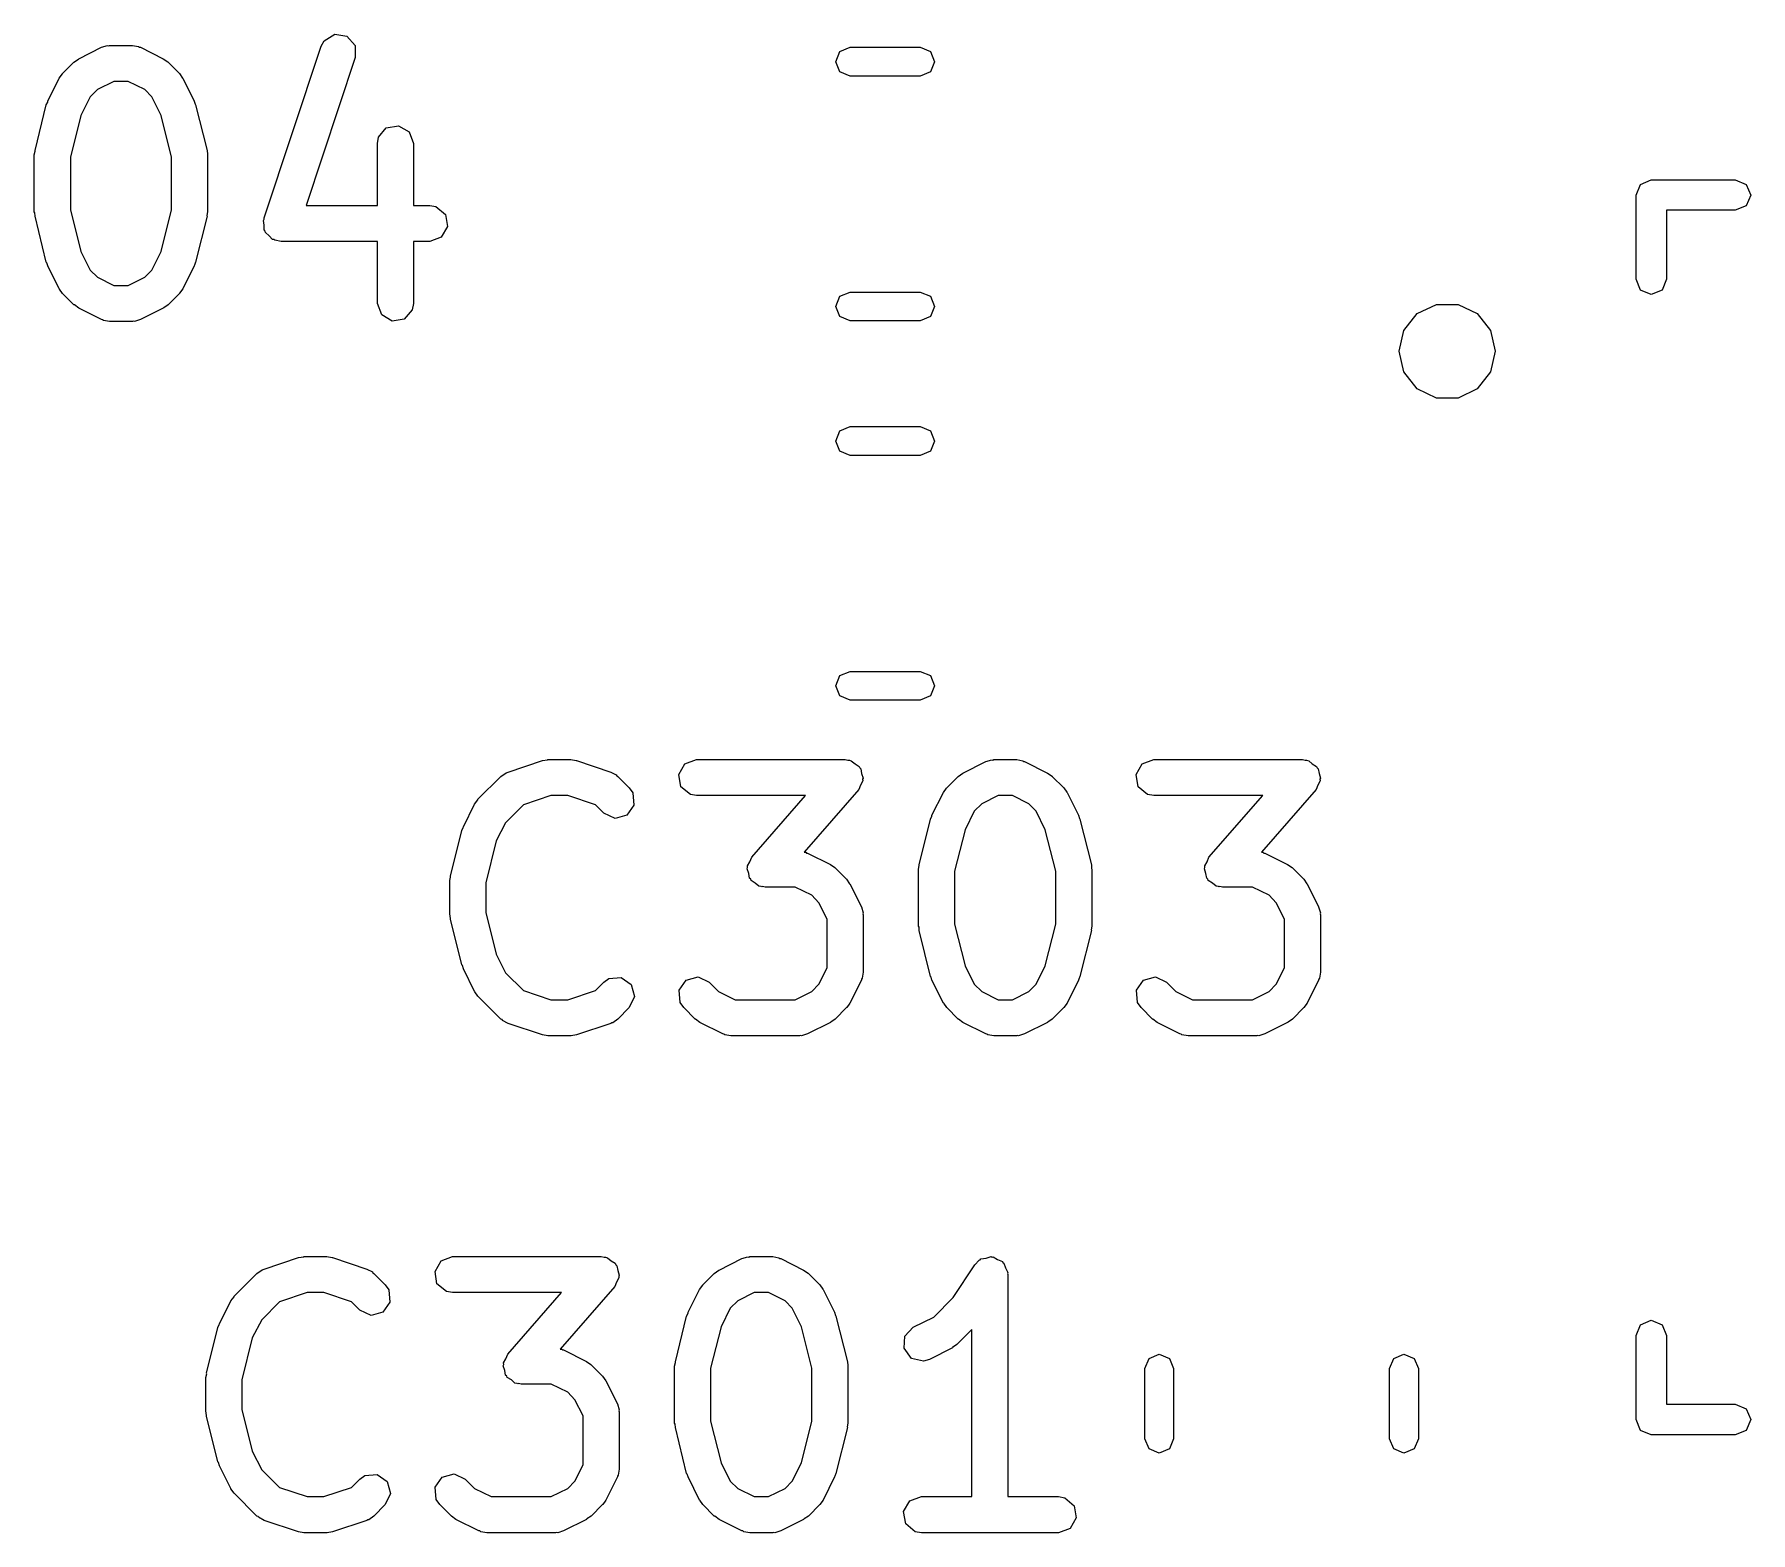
# Model space of a CAD drawing. Extents: x 106.7 to 191.3, y -141.1 to -57.8.
# Drawn here: x 144.83 to 151.98, y -130.27 to -124.03 of the extents above; entities that cross this region are included whole.
import ezdxf

# ---------------------------------------------------------------- set-up
doc = ezdxf.new("R2010")
doc.units = 0
doc.layers.add('BLACK', color=7, linetype='CONTINUOUS')

msp = doc.modelspace()

# ---------------------------------------------------------------- linework, layer by layer
at = {"layer": 'BLACK', "linetype": 'CONTINUOUS'}
for p, q in [((146.036, -124.057), (146.08, -124.03)), ((146.08, -124.03), (146.131, -124.038)), ((145.014, -124.132), (145.109, -124.084)), ((145.109, -124.084), (145.134, -124.077)), ((145.134, -124.077), (145.138, -124.078)), ((145.138, -124.078), (145.142, -124.076)), ((145.142, -124.076), (145.238, -124.076)), ((145.238, -124.076), (145.263, -124.081)), ((145.263, -124.081), (145.267, -124.084)), ((145.267, -124.084), (145.271, -124.084)), ((145.271, -124.084), (145.366, -124.132)), ((145.786, -124.794), (146.024, -124.08)), ((146.024, -124.08), (146.036, -124.057)), ((146.131, -124.038), (146.165, -124.076)), ((146.165, -124.076), (146.166, -124.127)), ((148.167, -124.144), (148.184, -124.101)), ((148.184, -124.101), (148.227, -124.084)), ((148.227, -124.084), (148.519, -124.084)), ((148.519, -124.084), (148.562, -124.101)), ((148.562, -124.101), (148.579, -124.144)), ((144.947, -124.193), (144.994, -124.146)), ((144.994, -124.146), (145.013, -124.133)), ((145.013, -124.133), (145.014, -124.132)), ((145.366, -124.132), (145.385, -124.145)), ((145.385, -124.145), (145.386, -124.146)), ((145.386, -124.146), (145.434, -124.193)), ((146.166, -124.127), (145.961, -124.743)), ((148.184, -124.186), (148.167, -124.144)), ((148.579, -124.144), (148.562, -124.186)), ((144.885, -124.308), (144.933, -124.213)), ((144.933, -124.213), (144.946, -124.195)), ((144.946, -124.195), (144.947, -124.193)), ((145.16, -124.226), (145.092, -124.26)), ((145.22, -124.226), (145.16, -124.226)), ((145.289, -124.26), (145.22, -124.226)), ((145.434, -124.193), (145.446, -124.212)), ((145.446, -124.212), (145.448, -124.213)), ((145.448, -124.213), (145.495, -124.308)), ((148.227, -124.204), (148.184, -124.186)), ((148.519, -124.204), (148.227, -124.204)), ((148.562, -124.186), (148.519, -124.204)), ((144.879, -124.324), (144.885, -124.312)), ((144.885, -124.312), (144.885, -124.308)), ((145.061, -124.291), (145.023, -124.368)), ((145.092, -124.26), (145.061, -124.291)), ((145.319, -124.291), (145.289, -124.26)), ((145.357, -124.368), (145.319, -124.291)), ((145.495, -124.308), (145.499, -124.321)), ((145.499, -124.321), (145.501, -124.324)), ((144.832, -124.514), (144.879, -124.324)), ((145.023, -124.368), (144.979, -124.541)), ((145.401, -124.541), (145.357, -124.368)), ((145.501, -124.324), (145.549, -124.514)), ((146.258, -124.485), (146.262, -124.459)), ((146.262, -124.459), (146.295, -124.42)), ((146.295, -124.42), (146.346, -124.411)), ((146.346, -124.411), (146.39, -124.436)), ((146.39, -124.436), (146.408, -124.485)), ((144.829, -124.532), (144.832, -124.517)), ((144.829, -124.77), (144.829, -124.532)), ((144.832, -124.517), (144.832, -124.514)), ((145.549, -124.514), (145.55, -124.529)), ((145.55, -124.529), (145.551, -124.532)), ((145.551, -124.532), (145.551, -124.77)), ((146.258, -124.743), (146.258, -124.485)), ((146.408, -124.485), (146.408, -124.743)), ((144.979, -124.541), (144.979, -124.761)), ((145.401, -124.761), (145.401, -124.541)), ((151.501, -124.7), (151.519, -124.655)), ((151.519, -124.655), (151.564, -124.636)), ((151.564, -124.636), (151.914, -124.636)), ((151.914, -124.636), (151.959, -124.655)), ((151.959, -124.655), (151.978, -124.7)), ((145.961, -124.743), (146.258, -124.743)), ((146.408, -124.743), (146.476, -124.743)), ((146.476, -124.743), (146.501, -124.747)), ((146.501, -124.747), (146.541, -124.78)), ((151.501, -125.05), (151.501, -124.7)), ((151.959, -124.745), (151.914, -124.763)), ((151.978, -124.7), (151.959, -124.745)), ((144.831, -124.774), (144.829, -124.77)), ((144.832, -124.788), (144.831, -124.774)), ((144.879, -124.979), (144.832, -124.788)), ((144.979, -124.761), (145.023, -124.935)), ((145.357, -124.935), (145.401, -124.761)), ((145.549, -124.788), (145.501, -124.979)), ((145.551, -124.77), (145.548, -124.785)), ((145.548, -124.785), (145.549, -124.788)), ((145.783, -124.805), (145.786, -124.8)), ((145.786, -124.825), (145.783, -124.805)), ((145.786, -124.8), (145.786, -124.794)), ((146.541, -124.78), (146.55, -124.831)), ((151.914, -124.763), (151.628, -124.763)), ((151.628, -124.763), (151.628, -125.05)), ((145.787, -124.845), (145.786, -124.825)), ((145.791, -124.85), (145.787, -124.845)), ((145.792, -124.855), (145.791, -124.85)), ((145.807, -124.869), (145.792, -124.855)), ((145.821, -124.884), (145.807, -124.869)), ((145.827, -124.885), (145.821, -124.884)), ((145.831, -124.888), (145.827, -124.885)), ((145.857, -124.893), (145.831, -124.888)), ((146.258, -124.893), (145.857, -124.893)), ((146.258, -125.151), (146.258, -124.893)), ((146.476, -124.893), (146.408, -124.893)), ((146.408, -124.893), (146.408, -125.151)), ((146.524, -124.875), (146.476, -124.893)), ((146.55, -124.831), (146.524, -124.875)), ((145.023, -124.935), (145.061, -125.012)), ((145.319, -125.012), (145.357, -124.935)), ((144.881, -124.982), (144.879, -124.979)), ((144.885, -124.994), (144.881, -124.982)), ((144.933, -125.09), (144.885, -124.994)), ((145.061, -125.012), (145.092, -125.042)), ((145.289, -125.042), (145.319, -125.012)), ((145.495, -124.994), (145.448, -125.09)), ((145.496, -124.991), (145.495, -124.994)), ((145.501, -124.979), (145.496, -124.991)), ((144.934, -125.091), (144.933, -125.09)), ((144.947, -125.109), (144.934, -125.091)), ((145.092, -125.042), (145.16, -125.076)), ((145.16, -125.076), (145.22, -125.076)), ((145.22, -125.076), (145.289, -125.042)), ((145.448, -125.09), (145.434, -125.108)), ((148.184, -125.121), (148.227, -125.104)), ((148.227, -125.104), (148.519, -125.104)), ((148.519, -125.104), (148.562, -125.121)), ((151.519, -125.095), (151.501, -125.05)), ((151.564, -125.113), (151.519, -125.095)), ((151.609, -125.095), (151.564, -125.113)), ((151.628, -125.05), (151.609, -125.095)), ((144.994, -125.157), (144.947, -125.109)), ((144.996, -125.157), (144.994, -125.157)), ((145.014, -125.171), (144.996, -125.157)), ((145.109, -125.218), (145.014, -125.171)), ((145.366, -125.171), (145.271, -125.218)), ((145.368, -125.169), (145.366, -125.171)), ((145.386, -125.157), (145.368, -125.169)), ((145.434, -125.109), (145.386, -125.157)), ((145.434, -125.108), (145.434, -125.109)), ((146.276, -125.199), (146.258, -125.151)), ((146.403, -125.177), (146.37, -125.216)), ((146.408, -125.151), (146.403, -125.177)), ((148.167, -125.164), (148.184, -125.121)), ((148.184, -125.206), (148.167, -125.164)), ((148.562, -125.121), (148.579, -125.164)), ((148.579, -125.164), (148.562, -125.206)), ((150.589, -125.193), (150.67, -125.155)), ((150.67, -125.155), (150.759, -125.155)), ((150.759, -125.155), (150.839, -125.193)), ((145.113, -125.219), (145.109, -125.218)), ((145.117, -125.222), (145.113, -125.219)), ((145.142, -125.226), (145.117, -125.222)), ((145.238, -125.226), (145.142, -125.226)), ((145.242, -125.225), (145.238, -125.226)), ((145.246, -125.226), (145.242, -125.225)), ((145.271, -125.218), (145.246, -125.226)), ((146.32, -125.225), (146.276, -125.199)), ((146.37, -125.216), (146.32, -125.225)), ((148.227, -125.224), (148.184, -125.206)), ((148.519, -125.224), (148.227, -125.224)), ((148.562, -125.206), (148.519, -125.224)), ((150.534, -125.263), (150.589, -125.193)), ((150.839, -125.193), (150.894, -125.263)), ((150.514, -125.35), (150.534, -125.263)), ((150.894, -125.263), (150.914, -125.35)), ((150.534, -125.436), (150.514, -125.35)), ((150.914, -125.35), (150.894, -125.436)), ((150.589, -125.506), (150.534, -125.436)), ((150.894, -125.436), (150.839, -125.506)), ((150.67, -125.545), (150.589, -125.506)), ((150.839, -125.506), (150.759, -125.545)), ((150.759, -125.545), (150.67, -125.545)), ((148.184, -125.681), (148.227, -125.664)), ((148.227, -125.664), (148.519, -125.664)), ((148.519, -125.664), (148.562, -125.681)), ((148.167, -125.724), (148.184, -125.681)), ((148.184, -125.766), (148.167, -125.724)), ((148.562, -125.681), (148.579, -125.724)), ((148.579, -125.724), (148.562, -125.766)), ((148.227, -125.784), (148.184, -125.766)), ((148.519, -125.784), (148.227, -125.784)), ((148.562, -125.766), (148.519, -125.784)), ((148.167, -126.744), (148.184, -126.701)), ((148.184, -126.786), (148.167, -126.744)), ((148.184, -126.701), (148.227, -126.684)), ((148.227, -126.684), (148.519, -126.684)), ((148.519, -126.684), (148.562, -126.701)), ((148.562, -126.701), (148.579, -126.744)), ((148.579, -126.744), (148.562, -126.786)), ((148.227, -126.804), (148.184, -126.786)), ((148.519, -126.804), (148.227, -126.804)), ((148.562, -126.786), (148.519, -126.804)), ((146.772, -127.121), (146.794, -127.106)), ((146.794, -127.106), (146.798, -127.105)), ((146.798, -127.105), (146.802, -127.103)), ((146.802, -127.103), (146.945, -127.055)), ((146.945, -127.055), (146.967, -127.052)), ((146.967, -127.052), (146.968, -127.051)), ((146.968, -127.051), (147.064, -127.051)), ((147.064, -127.051), (147.086, -127.055)), ((147.086, -127.055), (147.087, -127.055)), ((147.087, -127.055), (147.23, -127.103)), ((147.23, -127.103), (147.253, -127.115)), ((147.514, -127.113), (147.539, -127.069)), ((147.539, -127.069), (147.587, -127.051)), ((147.587, -127.051), (148.206, -127.051)), ((148.206, -127.051), (148.218, -127.053)), ((148.218, -127.053), (148.221, -127.053)), ((148.221, -127.053), (148.224, -127.054)), ((148.224, -127.054), (148.232, -127.056)), ((148.232, -127.056), (148.248, -127.069)), ((148.248, -127.069), (148.265, -127.079)), ((148.265, -127.079), (148.267, -127.085)), ((148.267, -127.085), (148.271, -127.089)), ((148.271, -127.089), (148.275, -127.109)), ((148.275, -127.109), (148.281, -127.128)), ((148.677, -127.121), (148.696, -127.108)), ((148.696, -127.108), (148.697, -127.107)), ((148.697, -127.107), (148.792, -127.059)), ((148.792, -127.059), (148.817, -127.052)), ((148.817, -127.052), (148.821, -127.053)), ((148.821, -127.053), (148.825, -127.051)), ((148.825, -127.051), (148.921, -127.051)), ((148.921, -127.051), (148.946, -127.056)), ((148.946, -127.056), (148.95, -127.059)), ((148.95, -127.059), (148.954, -127.059)), ((148.954, -127.059), (149.049, -127.107)), ((149.049, -127.107), (149.068, -127.12)), ((149.418, -127.113), (149.444, -127.069)), ((149.444, -127.069), (149.492, -127.051)), ((149.492, -127.051), (150.111, -127.051)), ((150.111, -127.051), (150.122, -127.053)), ((150.122, -127.053), (150.126, -127.053)), ((150.126, -127.053), (150.128, -127.054)), ((150.128, -127.054), (150.137, -127.056)), ((150.137, -127.056), (150.152, -127.069)), ((150.152, -127.069), (150.17, -127.079)), ((150.17, -127.079), (150.172, -127.085)), ((150.172, -127.085), (150.176, -127.089)), ((150.176, -127.089), (150.18, -127.109)), ((150.18, -127.109), (150.186, -127.128)), ((146.677, -127.216), (146.772, -127.121)), ((147.253, -127.115), (147.255, -127.119)), ((147.255, -127.119), (147.259, -127.121)), ((147.259, -127.121), (147.307, -127.168)), ((147.307, -127.168), (147.322, -127.19)), ((147.522, -127.164), (147.514, -127.113)), ((147.562, -127.197), (147.522, -127.164)), ((148.263, -127.176), (148.035, -127.436)), ((148.27, -127.157), (148.263, -127.176)), ((148.28, -127.139), (148.27, -127.157)), ((148.281, -127.128), (148.279, -127.133)), ((148.279, -127.133), (148.28, -127.139)), ((148.616, -127.188), (148.629, -127.17)), ((148.629, -127.17), (148.63, -127.168)), ((148.63, -127.168), (148.677, -127.121)), ((149.068, -127.12), (149.069, -127.121)), ((149.069, -127.121), (149.117, -127.168)), ((149.117, -127.168), (149.129, -127.187)), ((149.427, -127.164), (149.418, -127.113)), ((149.466, -127.197), (149.427, -127.164)), ((150.168, -127.176), (149.94, -127.436)), ((150.175, -127.157), (150.168, -127.176)), ((150.185, -127.139), (150.175, -127.157)), ((150.186, -127.128), (150.184, -127.133)), ((150.184, -127.133), (150.185, -127.139)), ((146.616, -127.331), (146.663, -127.236)), ((146.663, -127.236), (146.677, -127.218)), ((146.677, -127.218), (146.677, -127.216)), ((146.866, -127.239), (146.792, -127.314)), ((146.981, -127.201), (146.866, -127.239)), ((147.051, -127.201), (146.981, -127.201)), ((147.166, -127.239), (147.051, -127.201)), ((147.201, -127.274), (147.166, -127.239)), ((147.326, -127.241), (147.297, -127.283)), ((147.322, -127.19), (147.326, -127.241)), ((147.587, -127.201), (147.562, -127.197)), ((148.041, -127.201), (147.587, -127.201)), ((147.817, -127.458), (148.041, -127.201)), ((148.568, -127.283), (148.616, -127.188)), ((148.775, -127.235), (148.744, -127.266)), ((148.843, -127.201), (148.775, -127.235)), ((148.903, -127.201), (148.843, -127.201)), ((148.972, -127.235), (148.903, -127.201)), ((149.002, -127.266), (148.972, -127.235)), ((149.129, -127.187), (149.131, -127.188)), ((149.131, -127.188), (149.178, -127.283)), ((149.492, -127.201), (149.466, -127.197)), ((149.946, -127.201), (149.492, -127.201)), ((149.721, -127.458), (149.946, -127.201)), ((146.792, -127.314), (146.753, -127.39)), ((147.248, -127.296), (147.201, -127.274)), ((147.297, -127.283), (147.248, -127.296)), ((148.515, -127.489), (148.562, -127.299)), ((148.562, -127.299), (148.568, -127.287)), ((148.568, -127.287), (148.568, -127.283)), ((148.744, -127.266), (148.706, -127.343)), ((149.04, -127.343), (149.002, -127.266)), ((149.178, -127.283), (149.182, -127.296)), ((149.182, -127.296), (149.184, -127.299)), ((149.184, -127.299), (149.232, -127.489)), ((146.562, -127.537), (146.61, -127.346)), ((146.61, -127.346), (146.615, -127.334)), ((146.615, -127.334), (146.616, -127.331)), ((146.753, -127.39), (146.71, -127.564)), ((148.706, -127.343), (148.662, -127.516)), ((149.084, -127.516), (149.04, -127.343)), ((147.809, -127.477), (147.817, -127.458)), ((148.035, -127.436), (148.042, -127.437)), ((148.042, -127.437), (148.045, -127.44)), ((148.045, -127.44), (148.049, -127.44)), ((148.049, -127.44), (148.145, -127.488)), ((149.714, -127.477), (149.721, -127.458)), ((149.94, -127.436), (149.946, -127.437)), ((149.946, -127.437), (149.95, -127.44)), ((149.95, -127.44), (149.954, -127.44)), ((149.954, -127.44), (150.049, -127.488)), ((146.563, -127.54), (146.562, -127.537)), ((147.798, -127.506), (147.8, -127.5)), ((147.805, -127.525), (147.798, -127.506)), ((147.799, -127.494), (147.809, -127.477)), ((147.8, -127.5), (147.799, -127.494)), ((147.808, -127.545), (147.805, -127.525)), ((148.145, -127.488), (148.163, -127.501)), ((148.163, -127.501), (148.164, -127.502)), ((148.164, -127.502), (148.212, -127.549)), ((148.512, -127.507), (148.515, -127.492)), ((148.512, -127.745), (148.512, -127.507)), ((148.515, -127.492), (148.515, -127.489)), ((148.662, -127.516), (148.662, -127.736)), ((149.084, -127.736), (149.084, -127.516)), ((149.232, -127.489), (149.233, -127.504)), ((149.233, -127.504), (149.234, -127.507)), ((149.234, -127.507), (149.234, -127.745)), ((149.703, -127.506), (149.705, -127.5)), ((149.709, -127.525), (149.703, -127.506)), ((149.704, -127.494), (149.714, -127.477)), ((149.705, -127.5), (149.704, -127.494)), ((149.713, -127.545), (149.709, -127.525)), ((150.049, -127.488), (150.068, -127.501)), ((150.068, -127.501), (150.069, -127.502)), ((150.069, -127.502), (150.117, -127.549)), ((146.56, -127.555), (146.563, -127.54)), ((146.56, -127.698), (146.56, -127.555)), ((146.71, -127.564), (146.71, -127.688)), ((147.813, -127.549), (147.808, -127.545)), ((147.815, -127.554), (147.813, -127.549)), ((147.832, -127.565), (147.815, -127.554)), ((147.847, -127.578), (147.832, -127.565)), ((147.856, -127.579), (147.847, -127.578)), ((147.859, -127.581), (147.856, -127.579)), ((147.862, -127.58), (147.859, -127.581)), ((147.873, -127.582), (147.862, -127.58)), ((147.998, -127.582), (147.873, -127.582)), ((148.067, -127.616), (147.998, -127.582)), ((148.212, -127.549), (148.225, -127.568)), ((148.225, -127.568), (148.226, -127.569)), ((148.226, -127.569), (148.274, -127.664)), ((149.717, -127.549), (149.713, -127.545)), ((149.719, -127.554), (149.717, -127.549)), ((149.737, -127.565), (149.719, -127.554)), ((149.752, -127.578), (149.737, -127.565)), ((149.761, -127.579), (149.752, -127.578)), ((149.763, -127.581), (149.761, -127.579)), ((149.767, -127.58), (149.763, -127.581)), ((149.778, -127.582), (149.767, -127.58)), ((149.903, -127.582), (149.778, -127.582)), ((149.972, -127.616), (149.903, -127.582)), ((150.117, -127.549), (150.129, -127.568)), ((150.129, -127.568), (150.131, -127.569)), ((150.131, -127.569), (150.178, -127.664)), ((148.097, -127.647), (148.067, -127.616)), ((148.131, -127.715), (148.097, -127.647)), ((148.274, -127.664), (148.281, -127.689)), ((150.002, -127.647), (149.972, -127.616)), ((150.036, -127.715), (150.002, -127.647)), ((150.178, -127.664), (150.186, -127.689)), ((146.561, -127.701), (146.56, -127.698)), ((146.562, -127.716), (146.561, -127.701)), ((146.61, -127.906), (146.562, -127.716)), ((146.71, -127.688), (146.753, -127.862)), ((148.131, -127.918), (148.131, -127.715)), ((148.281, -127.689), (148.28, -127.693)), ((148.28, -127.693), (148.281, -127.698)), ((148.281, -127.698), (148.281, -127.936)), ((148.514, -127.749), (148.512, -127.745)), ((148.515, -127.763), (148.514, -127.749)), ((148.662, -127.736), (148.706, -127.91)), ((149.04, -127.91), (149.084, -127.736)), ((149.234, -127.745), (149.231, -127.76)), ((150.036, -127.918), (150.036, -127.715)), ((150.186, -127.689), (150.185, -127.693)), ((150.185, -127.693), (150.186, -127.698)), ((150.186, -127.698), (150.186, -127.936)), ((148.562, -127.954), (148.515, -127.763)), ((149.232, -127.763), (149.184, -127.954)), ((149.231, -127.76), (149.232, -127.763)), ((146.753, -127.862), (146.792, -127.939)), ((146.612, -127.909), (146.61, -127.906)), ((146.616, -127.922), (146.612, -127.909)), ((146.663, -128.017), (146.616, -127.922)), ((146.792, -127.939), (146.866, -128.013)), ((147.201, -127.978), (147.222, -127.963)), ((147.222, -127.963), (147.273, -127.959)), ((147.273, -127.959), (147.315, -127.988)), ((147.544, -127.97), (147.594, -127.956)), ((147.594, -127.956), (147.64, -127.978)), ((148.097, -127.987), (148.131, -127.918)), ((148.277, -127.961), (148.274, -127.965)), ((148.274, -127.965), (148.274, -127.969)), ((148.281, -127.936), (148.277, -127.961)), ((148.564, -127.957), (148.562, -127.954)), ((148.568, -127.969), (148.564, -127.957)), ((148.706, -127.91), (148.744, -127.987)), ((149.002, -127.987), (149.04, -127.91)), ((149.179, -127.966), (149.178, -127.969)), ((149.184, -127.954), (149.179, -127.966)), ((149.449, -127.97), (149.499, -127.956)), ((149.499, -127.956), (149.545, -127.978)), ((150.002, -127.987), (150.036, -127.918)), ((150.179, -127.965), (150.178, -127.969)), ((150.182, -127.961), (150.179, -127.965)), ((150.186, -127.936), (150.182, -127.961)), ((146.664, -128.018), (146.663, -128.017)), ((146.677, -128.036), (146.664, -128.018)), ((146.772, -128.132), (146.677, -128.036)), ((146.866, -128.013), (146.981, -128.051)), ((147.051, -128.051), (147.166, -128.013)), ((147.166, -128.013), (147.201, -127.978)), ((147.329, -128.038), (147.307, -128.084)), ((147.315, -127.988), (147.329, -128.038)), ((147.515, -128.012), (147.544, -127.97)), ((147.519, -128.063), (147.515, -128.012)), ((147.64, -127.978), (147.679, -128.017)), ((147.679, -128.017), (147.748, -128.051)), ((147.998, -128.051), (148.067, -128.017)), ((148.067, -128.017), (148.097, -127.987)), ((148.274, -127.969), (148.226, -128.065)), ((148.616, -128.065), (148.568, -127.969)), ((148.744, -127.987), (148.775, -128.017)), ((148.775, -128.017), (148.843, -128.051)), ((148.903, -128.051), (148.972, -128.017)), ((148.972, -128.017), (149.002, -127.987)), ((149.178, -127.969), (149.131, -128.065)), ((149.42, -128.012), (149.449, -127.97)), ((149.424, -128.063), (149.42, -128.012)), ((149.545, -127.978), (149.584, -128.017)), ((149.584, -128.017), (149.653, -128.051)), ((149.903, -128.051), (149.972, -128.017)), ((149.972, -128.017), (150.002, -127.987)), ((150.178, -127.969), (150.131, -128.065)), ((146.981, -128.051), (147.051, -128.051)), ((147.307, -128.084), (147.259, -128.132)), ((147.534, -128.084), (147.519, -128.063)), ((147.582, -128.132), (147.534, -128.084)), ((147.748, -128.051), (147.998, -128.051)), ((148.212, -128.084), (148.164, -128.132)), ((148.213, -128.083), (148.212, -128.084)), ((148.226, -128.065), (148.213, -128.083)), ((148.617, -128.066), (148.616, -128.065)), ((148.63, -128.084), (148.617, -128.066)), ((148.677, -128.132), (148.63, -128.084)), ((148.843, -128.051), (148.903, -128.051)), ((149.117, -128.084), (149.069, -128.132)), ((149.131, -128.065), (149.117, -128.083)), ((149.117, -128.083), (149.117, -128.084)), ((149.439, -128.084), (149.424, -128.063)), ((149.487, -128.132), (149.439, -128.084)), ((149.653, -128.051), (149.903, -128.051)), ((150.117, -128.084), (150.069, -128.132)), ((150.131, -128.065), (150.117, -128.083)), ((150.117, -128.083), (150.117, -128.084)), ((146.777, -128.134), (146.772, -128.132)), ((146.779, -128.137), (146.777, -128.134)), ((146.802, -128.15), (146.779, -128.137)), ((146.945, -128.197), (146.802, -128.15)), ((147.23, -128.15), (147.087, -128.197)), ((147.234, -128.147), (147.23, -128.15)), ((147.238, -128.147), (147.234, -128.147)), ((147.259, -128.132), (147.238, -128.147)), ((147.583, -128.132), (147.582, -128.132)), ((147.601, -128.146), (147.583, -128.132)), ((147.697, -128.193), (147.601, -128.146)), ((148.145, -128.146), (148.049, -128.193)), ((148.146, -128.144), (148.145, -128.146)), ((148.164, -128.132), (148.146, -128.144)), ((148.679, -128.132), (148.677, -128.132)), ((148.697, -128.146), (148.679, -128.132)), ((148.792, -128.193), (148.697, -128.146)), ((149.049, -128.146), (148.954, -128.193)), ((149.051, -128.144), (149.049, -128.146)), ((149.069, -128.132), (149.051, -128.144)), ((149.488, -128.132), (149.487, -128.132)), ((149.506, -128.146), (149.488, -128.132)), ((149.601, -128.193), (149.506, -128.146)), ((150.049, -128.146), (149.954, -128.193)), ((150.051, -128.144), (150.049, -128.146)), ((150.069, -128.132), (150.051, -128.144)), ((146.946, -128.197), (146.945, -128.197)), ((146.968, -128.201), (146.946, -128.197)), ((147.064, -128.201), (146.968, -128.201)), ((147.065, -128.201), (147.064, -128.201)), ((147.087, -128.197), (147.065, -128.201)), ((147.701, -128.194), (147.697, -128.193)), ((147.705, -128.197), (147.701, -128.194)), ((147.73, -128.201), (147.705, -128.197)), ((148.016, -128.201), (147.73, -128.201)), ((148.02, -128.2), (148.016, -128.201)), ((148.025, -128.201), (148.02, -128.2)), ((148.049, -128.193), (148.025, -128.201)), ((148.796, -128.194), (148.792, -128.193)), ((148.8, -128.197), (148.796, -128.194)), ((148.825, -128.201), (148.8, -128.197)), ((148.921, -128.201), (148.825, -128.201)), ((148.925, -128.2), (148.921, -128.201)), ((148.929, -128.201), (148.925, -128.2)), ((148.954, -128.193), (148.929, -128.201)), ((149.606, -128.194), (149.601, -128.193)), ((149.609, -128.197), (149.606, -128.194)), ((149.635, -128.201), (149.609, -128.197)), ((149.921, -128.201), (149.635, -128.201)), ((149.925, -128.2), (149.921, -128.201)), ((149.929, -128.201), (149.925, -128.2)), ((149.954, -128.193), (149.929, -128.201)), ((145.756, -129.191), (145.778, -129.176)), ((145.778, -129.176), (145.782, -129.175)), ((145.782, -129.175), (145.786, -129.173)), ((145.786, -129.173), (145.929, -129.125)), ((145.929, -129.125), (145.951, -129.122)), ((145.951, -129.122), (145.952, -129.121)), ((145.952, -129.121), (146.048, -129.121)), ((146.048, -129.121), (146.07, -129.125)), ((146.07, -129.125), (146.071, -129.125)), ((146.071, -129.125), (146.214, -129.173)), ((146.214, -129.173), (146.237, -129.185)), ((146.498, -129.183), (146.523, -129.139)), ((146.523, -129.139), (146.571, -129.121)), ((146.571, -129.121), (147.19, -129.121)), ((147.19, -129.121), (147.202, -129.123)), ((147.202, -129.123), (147.205, -129.123)), ((147.205, -129.123), (147.208, -129.124)), ((147.208, -129.124), (147.216, -129.126)), ((147.216, -129.126), (147.232, -129.139)), ((147.232, -129.139), (147.249, -129.149)), ((147.249, -129.149), (147.251, -129.155)), ((147.251, -129.155), (147.255, -129.159)), ((147.255, -129.159), (147.259, -129.179)), ((147.259, -129.179), (147.265, -129.198)), ((147.661, -129.191), (147.68, -129.178)), ((147.68, -129.178), (147.681, -129.177)), ((147.681, -129.177), (147.776, -129.129)), ((147.776, -129.129), (147.801, -129.122)), ((147.801, -129.122), (147.805, -129.123)), ((147.805, -129.123), (147.809, -129.121)), ((147.809, -129.121), (147.905, -129.121)), ((147.905, -129.121), (147.93, -129.126)), ((147.93, -129.126), (147.934, -129.129)), ((147.934, -129.129), (147.938, -129.129)), ((147.938, -129.129), (148.033, -129.177)), ((148.033, -129.177), (148.052, -129.19)), ((148.656, -129.291), (148.747, -129.155)), ((148.747, -129.155), (148.765, -129.136)), ((148.765, -129.136), (148.769, -129.135)), ((148.769, -129.135), (148.772, -129.131)), ((148.772, -129.131), (148.793, -129.127)), ((148.793, -129.127), (148.814, -129.121)), ((148.814, -129.121), (148.818, -129.123)), ((148.818, -129.123), (148.823, -129.122)), ((148.823, -129.122), (148.841, -129.133)), ((148.841, -129.133), (148.861, -129.142)), ((148.861, -129.142), (148.863, -129.146)), ((148.863, -129.146), (148.867, -129.148)), ((148.867, -129.148), (148.874, -129.168)), ((148.874, -129.168), (148.884, -129.188)), ((145.661, -129.286), (145.756, -129.191)), ((146.237, -129.185), (146.239, -129.189)), ((146.239, -129.189), (146.243, -129.191)), ((146.243, -129.191), (146.291, -129.238)), ((146.291, -129.238), (146.306, -129.26)), ((146.506, -129.234), (146.498, -129.183)), ((146.546, -129.267), (146.506, -129.234)), ((147.247, -129.246), (147.019, -129.506)), ((147.254, -129.227), (147.247, -129.246)), ((147.264, -129.209), (147.254, -129.227)), ((147.265, -129.198), (147.263, -129.203)), ((147.263, -129.203), (147.264, -129.209)), ((147.6, -129.258), (147.613, -129.24)), ((147.613, -129.24), (147.614, -129.238)), ((147.614, -129.238), (147.661, -129.191)), ((148.052, -129.19), (148.053, -129.191)), ((148.053, -129.191), (148.101, -129.238)), ((148.101, -129.238), (148.113, -129.257)), ((148.884, -129.188), (148.883, -129.192)), ((148.883, -129.192), (148.884, -129.196)), ((148.884, -129.196), (148.884, -130.121)), ((145.6, -129.401), (145.647, -129.306)), ((145.647, -129.306), (145.661, -129.288)), ((145.661, -129.288), (145.661, -129.286)), ((145.85, -129.309), (145.776, -129.384)), ((145.965, -129.271), (145.85, -129.309)), ((146.035, -129.271), (145.965, -129.271)), ((146.15, -129.309), (146.035, -129.271)), ((146.185, -129.344), (146.15, -129.309)), ((146.31, -129.311), (146.281, -129.353)), ((146.306, -129.26), (146.31, -129.311)), ((146.571, -129.271), (146.546, -129.267)), ((147.025, -129.271), (146.571, -129.271)), ((146.801, -129.528), (147.025, -129.271)), ((147.552, -129.353), (147.6, -129.258)), ((147.759, -129.305), (147.728, -129.336)), ((147.827, -129.271), (147.759, -129.305)), ((147.887, -129.271), (147.827, -129.271)), ((147.956, -129.305), (147.887, -129.271)), ((147.986, -129.336), (147.956, -129.305)), ((148.113, -129.257), (148.115, -129.258)), ((148.115, -129.258), (148.162, -129.353)), ((148.575, -129.373), (148.656, -129.291)), ((145.776, -129.384), (145.737, -129.46)), ((146.232, -129.366), (146.185, -129.344)), ((146.281, -129.353), (146.232, -129.366)), ((147.499, -129.559), (147.546, -129.369)), ((147.546, -129.369), (147.552, -129.357)), ((147.552, -129.357), (147.552, -129.353)), ((147.728, -129.336), (147.69, -129.413)), ((148.024, -129.413), (147.986, -129.336)), ((148.162, -129.353), (148.166, -129.366)), ((148.166, -129.366), (148.168, -129.369)), ((148.168, -129.369), (148.216, -129.559)), ((148.49, -129.415), (148.575, -129.373)), ((151.519, -129.405), (151.564, -129.386)), ((151.564, -129.386), (151.609, -129.405)), ((145.546, -129.607), (145.594, -129.416)), ((145.594, -129.416), (145.599, -129.404)), ((145.599, -129.404), (145.6, -129.401)), ((145.737, -129.46), (145.694, -129.634)), ((147.69, -129.413), (147.646, -129.586)), ((148.068, -129.586), (148.024, -129.413)), ((148.452, -129.503), (148.455, -129.452)), ((148.455, -129.452), (148.49, -129.415)), ((148.734, -129.425), (148.672, -129.487)), ((148.734, -130.121), (148.734, -129.425)), ((151.501, -129.45), (151.519, -129.405)), ((151.501, -129.8), (151.501, -129.45)), ((151.609, -129.405), (151.628, -129.45)), ((151.628, -129.45), (151.628, -129.736)), ((146.793, -129.547), (146.801, -129.528)), ((147.019, -129.506), (147.026, -129.507)), ((147.026, -129.507), (147.029, -129.51)), ((147.029, -129.51), (147.033, -129.51)), ((147.033, -129.51), (147.129, -129.558)), ((148.482, -129.545), (148.452, -129.503)), ((148.653, -129.501), (148.557, -129.549)), ((148.654, -129.5), (148.653, -129.501)), ((148.672, -129.487), (148.654, -129.5)), ((149.472, -129.545), (149.514, -129.527)), ((149.514, -129.527), (149.557, -129.545)), ((150.492, -129.545), (150.534, -129.527)), ((150.534, -129.527), (150.577, -129.545)), ((145.544, -129.625), (145.547, -129.61)), ((145.547, -129.61), (145.546, -129.607)), ((146.782, -129.576), (146.784, -129.57)), ((146.789, -129.595), (146.782, -129.576)), ((146.783, -129.564), (146.793, -129.547)), ((146.784, -129.57), (146.783, -129.564)), ((146.792, -129.615), (146.789, -129.595)), ((147.129, -129.558), (147.147, -129.571)), ((147.147, -129.571), (147.148, -129.572)), ((147.148, -129.572), (147.196, -129.619)), ((147.496, -129.577), (147.499, -129.562)), ((147.496, -129.815), (147.496, -129.577)), ((147.499, -129.562), (147.499, -129.559)), ((147.646, -129.586), (147.646, -129.806)), ((148.068, -129.806), (148.068, -129.586)), ((148.216, -129.559), (148.217, -129.574)), ((148.217, -129.574), (148.218, -129.577)), ((148.218, -129.577), (148.218, -129.815)), ((148.532, -129.556), (148.482, -129.545)), ((148.557, -129.549), (148.532, -129.556)), ((149.454, -129.587), (149.472, -129.545)), ((149.454, -129.88), (149.454, -129.587)), ((149.557, -129.545), (149.574, -129.587)), ((149.574, -129.587), (149.574, -129.88)), ((150.474, -129.587), (150.492, -129.545)), ((150.474, -129.88), (150.474, -129.587)), ((150.577, -129.545), (150.594, -129.587)), ((150.594, -129.587), (150.594, -129.88)), ((145.544, -129.768), (145.544, -129.625)), ((145.694, -129.634), (145.694, -129.758)), ((146.797, -129.619), (146.792, -129.615)), ((146.799, -129.624), (146.797, -129.619)), ((146.816, -129.635), (146.799, -129.624)), ((146.831, -129.648), (146.816, -129.635)), ((146.84, -129.649), (146.831, -129.648)), ((146.843, -129.651), (146.84, -129.649)), ((146.846, -129.65), (146.843, -129.651)), ((146.857, -129.652), (146.846, -129.65)), ((146.982, -129.652), (146.857, -129.652)), ((147.051, -129.686), (146.982, -129.652)), ((147.196, -129.619), (147.209, -129.638)), ((147.209, -129.638), (147.21, -129.639)), ((147.21, -129.639), (147.258, -129.734)), ((147.081, -129.717), (147.051, -129.686)), ((147.115, -129.785), (147.081, -129.717)), ((147.258, -129.734), (147.265, -129.759)), ((151.628, -129.736), (151.914, -129.736)), ((151.914, -129.736), (151.959, -129.755)), ((145.545, -129.771), (145.544, -129.768)), ((145.546, -129.786), (145.545, -129.771)), ((145.594, -129.976), (145.546, -129.786)), ((145.694, -129.758), (145.737, -129.932)), ((147.115, -129.988), (147.115, -129.785)), ((147.265, -129.759), (147.264, -129.763)), ((147.264, -129.763), (147.265, -129.768)), ((147.265, -129.768), (147.265, -130.006)), ((147.498, -129.819), (147.496, -129.815)), ((147.499, -129.833), (147.498, -129.819)), ((147.646, -129.806), (147.69, -129.98)), ((148.024, -129.98), (148.068, -129.806)), ((148.218, -129.815), (148.215, -129.83)), ((151.519, -129.845), (151.501, -129.8)), ((151.959, -129.755), (151.978, -129.8)), ((151.978, -129.8), (151.959, -129.845)), ((147.546, -130.024), (147.499, -129.833)), ((148.216, -129.833), (148.168, -130.024)), ((148.215, -129.83), (148.216, -129.833)), ((149.472, -129.922), (149.454, -129.88)), ((149.574, -129.88), (149.557, -129.922)), ((150.492, -129.922), (150.474, -129.88)), ((150.594, -129.88), (150.577, -129.922)), ((151.564, -129.863), (151.519, -129.845)), ((151.914, -129.863), (151.564, -129.863)), ((151.959, -129.845), (151.914, -129.863)), ((145.737, -129.932), (145.776, -130.009)), ((149.514, -129.94), (149.472, -129.922)), ((149.557, -129.922), (149.514, -129.94)), ((150.534, -129.94), (150.492, -129.922)), ((150.577, -129.922), (150.534, -129.94)), ((145.596, -129.979), (145.594, -129.976)), ((145.6, -129.992), (145.596, -129.979)), ((145.647, -130.087), (145.6, -129.992)), ((145.776, -130.009), (145.85, -130.083)), ((146.185, -130.048), (146.206, -130.033)), ((146.206, -130.033), (146.257, -130.029)), ((146.257, -130.029), (146.299, -130.058)), ((146.499, -130.082), (146.528, -130.04)), ((146.528, -130.04), (146.578, -130.026)), ((146.578, -130.026), (146.624, -130.048)), ((147.081, -130.057), (147.115, -129.988)), ((147.258, -130.039), (147.21, -130.135)), ((147.261, -130.031), (147.258, -130.035)), ((147.258, -130.035), (147.258, -130.039)), ((147.265, -130.006), (147.261, -130.031)), ((147.548, -130.027), (147.546, -130.024)), ((147.552, -130.039), (147.548, -130.027)), ((147.6, -130.135), (147.552, -130.039)), ((147.69, -129.98), (147.728, -130.057)), ((147.986, -130.057), (148.024, -129.98)), ((148.162, -130.039), (148.115, -130.135)), ((148.163, -130.036), (148.162, -130.039)), ((148.168, -130.024), (148.163, -130.036)), ((145.648, -130.088), (145.647, -130.087)), ((145.661, -130.106), (145.648, -130.088)), ((145.756, -130.202), (145.661, -130.106)), ((145.85, -130.083), (145.965, -130.121)), ((146.035, -130.121), (146.15, -130.083)), ((146.15, -130.083), (146.185, -130.048)), ((146.313, -130.108), (146.291, -130.154)), ((146.299, -130.058), (146.313, -130.108)), ((146.503, -130.133), (146.499, -130.082)), ((146.624, -130.048), (146.663, -130.087)), ((146.663, -130.087), (146.732, -130.121)), ((146.982, -130.121), (147.051, -130.087)), ((147.051, -130.087), (147.081, -130.057)), ((147.728, -130.057), (147.759, -130.087)), ((147.759, -130.087), (147.827, -130.121)), ((147.887, -130.121), (147.956, -130.087)), ((147.956, -130.087), (147.986, -130.057)), ((145.965, -130.121), (146.035, -130.121)), ((146.291, -130.154), (146.243, -130.202)), ((146.518, -130.154), (146.503, -130.133)), ((146.566, -130.202), (146.518, -130.154)), ((146.732, -130.121), (146.982, -130.121)), ((147.196, -130.154), (147.148, -130.202)), ((147.197, -130.153), (147.196, -130.154)), ((147.21, -130.135), (147.197, -130.153)), ((147.601, -130.136), (147.6, -130.135)), ((147.614, -130.154), (147.601, -130.136)), ((147.661, -130.202), (147.614, -130.154)), ((147.827, -130.121), (147.887, -130.121)), ((148.101, -130.154), (148.053, -130.202)), ((148.115, -130.135), (148.101, -130.153)), ((148.101, -130.153), (148.101, -130.154)), ((148.45, -130.183), (148.476, -130.139)), ((148.459, -130.234), (148.45, -130.183)), ((148.476, -130.139), (148.524, -130.121)), ((148.524, -130.121), (148.734, -130.121)), ((148.884, -130.121), (149.095, -130.121)), ((149.095, -130.121), (149.121, -130.126)), ((149.121, -130.126), (149.16, -130.159)), ((149.16, -130.159), (149.169, -130.209)), ((145.761, -130.204), (145.756, -130.202)), ((145.763, -130.207), (145.761, -130.204)), ((145.786, -130.22), (145.763, -130.207)), ((145.929, -130.267), (145.786, -130.22)), ((146.214, -130.22), (146.071, -130.267)), ((146.218, -130.217), (146.214, -130.22)), ((146.222, -130.217), (146.218, -130.217)), ((146.243, -130.202), (146.222, -130.217)), ((146.567, -130.202), (146.566, -130.202)), ((146.585, -130.216), (146.567, -130.202)), ((146.681, -130.263), (146.585, -130.216)), ((147.129, -130.216), (147.033, -130.263)), ((147.13, -130.214), (147.129, -130.216)), ((147.148, -130.202), (147.13, -130.214)), ((147.663, -130.202), (147.661, -130.202)), ((147.681, -130.216), (147.663, -130.202)), ((147.776, -130.263), (147.681, -130.216)), ((148.033, -130.216), (147.938, -130.263)), ((148.035, -130.214), (148.033, -130.216)), ((148.053, -130.202), (148.035, -130.214)), ((148.498, -130.267), (148.459, -130.234)), ((149.143, -130.254), (149.095, -130.271)), ((149.169, -130.209), (149.143, -130.254)), ((145.93, -130.267), (145.929, -130.267)), ((145.952, -130.271), (145.93, -130.267)), ((146.048, -130.271), (145.952, -130.271)), ((146.049, -130.271), (146.048, -130.271)), ((146.071, -130.267), (146.049, -130.271)), ((146.685, -130.264), (146.681, -130.263)), ((146.689, -130.267), (146.685, -130.264)), ((146.714, -130.271), (146.689, -130.267)), ((147, -130.271), (146.714, -130.271)), ((147.004, -130.27), (147, -130.271)), ((147.009, -130.271), (147.004, -130.27)), ((147.033, -130.263), (147.009, -130.271)), ((147.78, -130.264), (147.776, -130.263)), ((147.784, -130.267), (147.78, -130.264)), ((147.809, -130.271), (147.784, -130.267)), ((147.905, -130.271), (147.809, -130.271)), ((147.909, -130.27), (147.905, -130.271)), ((147.913, -130.271), (147.909, -130.27)), ((147.938, -130.263), (147.913, -130.271)), ((148.524, -130.271), (148.498, -130.267)), ((149.095, -130.271), (148.524, -130.271))]:
    msp.add_line(p, q, dxfattribs=at)

doc.saveas('drawing.dxf')
